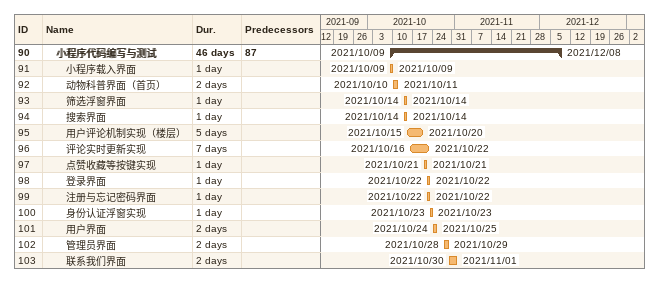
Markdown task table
| ID | Level | Task | Duration | Start | Finish | Predecessors |
|---|---|---|---|---|---|---|
| 90 | 2 | **小程序代码编写与测试** | 46d | 2021-10-09 | 2021-12-08 | 87 |
| 91 | 3 | 小程序载入界面 | 1d | 2021-10-09 | 2021-10-09 |  |
| 92 | 3 | 动物科普界面（首页） | 2d | 2021-10-10 | 2021-10-11 |  |
| 93 | 3 | 筛选浮窗界面 | 1d | 2021-10-14 | 2021-10-14 |  |
| 94 | 3 | 搜索界面 | 1d | 2021-10-14 | 2021-10-14 |  |
| 95 | 3 | 用户评论机制实现（楼层） | 5d | 2021-10-15 | 2021-10-20 |  |
| 96 | 3 | 评论实时更新实现 | 7d | 2021-10-16 | 2021-10-22 |  |
| 97 | 3 | 点赞收藏等按键实现 | 1d | 2021-10-21 | 2021-10-21 |  |
| 98 | 3 | 登录界面 | 1d | 2021-10-22 | 2021-10-22 |  |
| 99 | 3 | 注册与忘记密码界面 | 1d | 2021-10-22 | 2021-10-22 |  |
| 100 | 3 | 身份认证浮窗实现 | 1d | 2021-10-23 | 2021-10-23 |  |
| 101 | 3 | 用户界面 | 2d | 2021-10-24 | 2021-10-25 |  |
| 102 | 3 | 管理员界面 | 2d | 2021-10-28 | 2021-10-29 |  |
| 103 | 3 | 联系我们界面 | 2d | 2021-10-30 | 2021-11-01 |  |
